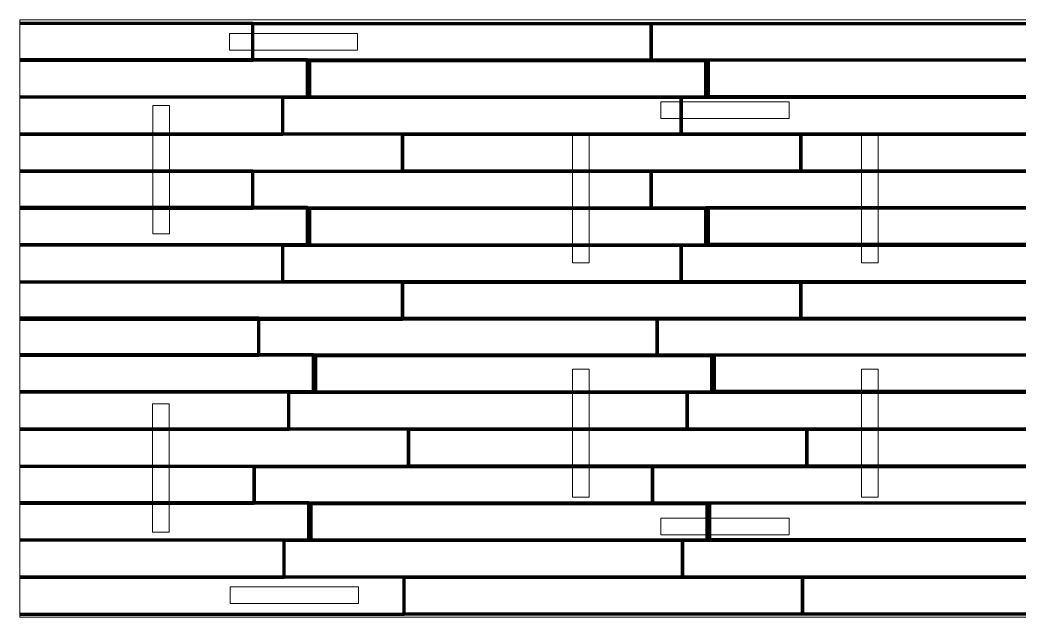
# Model space of a CAD drawing. Header units: millimetres. Extents: x -180 to 180, y -54 to 54.
# Drawn here: x -179.9 to 0, y -53.8 to 53.8 of the extents above; entities that cross this region are included whole.
import ezdxf

# ---------------------------------------------------------------- set-up
doc = ezdxf.new("R2010")
doc.units = ezdxf.units.MM
doc.header["$MEASUREMENT"] = 0
doc.layers.add('Layer 1', color=7, linetype='Continuous')

msp = doc.modelspace()

# ---------------------------------------------------------------- linework, layer by layer
at = {"layer": 'Layer 1', "color": 22, "lineweight": 5}
for points in [[(-142.1747, 48.3552), (-119.0961, 48.3552), (-119.0961, 51.368), (-142.1747, 51.368), (-142.1747, 48.3552)], [(-142.0163, -51.369), (-118.9377, -51.369), (-118.9377, -48.3464), (-142.0163, -48.3464), (-142.0163, -51.369)]]:
    msp.add_lwpolyline(points, close=True, dxfattribs=at)
for points in [[(-179.8809, 53.784), (-179.8809, 53.784), (74.1191, 53.784), (74.1191, 53.784), (74.1191, 53.784), (74.1191, 53.784), (74.1191, -53.784), (74.1191, -53.784), (74.1191, -53.784), (74.1191, -53.784), (-179.8809, -53.784), (-179.8809, -53.784), (-179.8809, -53.784), (-179.8809, -53.784), (-179.8809, 53.784), (-179.8809, 53.784)], [(-152.9294, 38.3536), (-152.9294, 38.3536), (-152.9294, 15.275), (-152.9294, 15.275), (-152.9294, 15.275), (-152.9294, 15.275), (-155.952, 15.275), (-155.952, 15.275), (-155.952, 15.275), (-155.952, 15.275), (-155.952, 38.3536), (-155.952, 38.3536), (-155.952, 38.3536), (-155.952, 38.3536), (-152.9294, 38.3536), (-152.9294, 38.3536)], [(-41.4079, 36.0425), (-41.4079, 36.0425), (-64.4865, 36.0425), (-64.4865, 36.0425), (-64.4865, 36.0425), (-64.4865, 36.0425), (-64.4865, 39.0553), (-64.4865, 39.0553), (-64.4865, 39.0553), (-64.4865, 39.0553), (-41.4079, 39.0553), (-41.4079, 39.0553), (-41.4079, 39.0553), (-41.4079, 39.0553), (-41.4079, 36.0425), (-41.4079, 36.0425)], [(-77.3701, 33.0964), (-77.3701, 33.0964), (-77.3701, 10.0178), (-77.3701, 10.0178), (-77.3701, 10.0178), (-77.3701, 10.0178), (-80.3829, 10.0178), (-80.3829, 10.0178), (-80.3829, 10.0178), (-80.3829, 10.0178), (-80.3829, 33.0964), (-80.3829, 33.0964), (-80.3829, 33.0964), (-80.3829, 33.0964), (-77.3701, 33.0964), (-77.3701, 33.0964)], [(-25.379, 33.0964), (-25.379, 33.0964), (-25.379, 10.0178), (-25.379, 10.0178), (-25.379, 10.0178), (-25.379, 10.0178), (-28.3918, 10.0178), (-28.3918, 10.0178), (-28.3918, 10.0178), (-28.3918, 10.0178), (-28.3918, 33.0964), (-28.3918, 33.0964), (-28.3918, 33.0964), (-28.3918, 33.0964), (-25.379, 33.0964), (-25.379, 33.0964)], [(-77.3701, -9.1233), (-77.3701, -9.1233), (-77.3701, -32.2019), (-77.3701, -32.2019), (-77.3701, -32.2019), (-77.3701, -32.2019), (-80.3829, -32.2019), (-80.3829, -32.2019), (-80.3829, -32.2019), (-80.3829, -32.2019), (-80.3829, -9.1233), (-80.3829, -9.1233), (-80.3829, -9.1233), (-80.3829, -9.1233), (-77.3701, -9.1233), (-77.3701, -9.1233)], [(-25.379, -9.1233), (-25.379, -9.1233), (-25.379, -32.2019), (-25.379, -32.2019), (-25.379, -32.2019), (-25.379, -32.2019), (-28.3918, -32.2019), (-28.3918, -32.2019), (-28.3918, -32.2019), (-28.3918, -32.2019), (-28.3918, -9.1233), (-28.3918, -9.1233), (-28.3918, -9.1233), (-28.3918, -9.1233), (-25.379, -9.1233), (-25.379, -9.1233)], [(-153.009, -15.3874), (-153.009, -15.3874), (-153.009, -38.466), (-153.009, -38.466), (-153.009, -38.466), (-153.009, -38.466), (-156.0316, -38.466), (-156.0316, -38.466), (-156.0316, -38.466), (-156.0316, -38.466), (-156.0316, -15.3874), (-156.0316, -15.3874), (-156.0316, -15.3874), (-156.0316, -15.3874), (-153.009, -15.3874), (-153.009, -15.3874)], [(-41.4079, -38.9813), (-41.4079, -38.9813), (-64.4865, -38.9813), (-64.4865, -38.9813), (-64.4865, -38.9813), (-64.4865, -38.9813), (-64.4865, -35.9685), (-64.4865, -35.9685), (-64.4865, -35.9685), (-64.4865, -35.9685), (-41.4079, -35.9685), (-41.4079, -35.9685), (-41.4079, -35.9685), (-41.4079, -35.9685), (-41.4079, -38.9813), (-41.4079, -38.9813)]]:
    msp.add_open_spline(points, degree=3, knots=[0, 0, 0, 0, 0.25, 0.25, 0.25, 0.25, 0.5, 0.5, 0.5, 0.5, 0.75, 0.75, 0.75, 0.75, 1, 1, 1, 1], dxfattribs=at)
at = {"layer": 'Layer 1', "color": 250, "lineweight": 100}
for points, knots in [([(-179.8809, 46.5323), (-179.8809, 46.5323), (-137.9474, 46.5323), (-137.9474, 46.5323), (-137.9474, 46.5323), (-137.9474, 46.5323), (-137.9474, 53.1752), (-137.9474, 53.1752), (-137.9474, 53.1752), (-137.9474, 53.1752), (-179.8809, 53.1752), (-179.8809, 53.1752)], [0, 0, 0, 0, 0.33333333, 0.33333333, 0.33333333, 0.33333333, 0.66666667, 0.66666667, 0.66666667, 0.66666667, 1, 1, 1, 1]), ([(-137.9318, 46.5323), (-137.9318, 46.5323), (-66.2182, 46.5323), (-66.2182, 46.5323), (-66.2182, 46.5323), (-66.2182, 46.5323), (-66.2182, 53.1752), (-66.2182, 53.1752), (-66.2182, 53.1752), (-66.2182, 53.1752), (-137.9318, 53.1752), (-137.9318, 53.1752), (-137.9318, 53.1752), (-137.9318, 53.1752), (-137.9318, 46.5323), (-137.9318, 46.5323)], [0, 0, 0, 0, 0.25, 0.25, 0.25, 0.25, 0.5, 0.5, 0.5, 0.5, 0.75, 0.75, 0.75, 0.75, 1, 1, 1, 1]), ([(-66.2182, 46.5323), (-66.2182, 46.5323), (5.4953, 46.5323), (5.4953, 46.5323), (5.4953, 46.5323), (5.4953, 46.5323), (5.4953, 53.1752), (5.4953, 53.1752), (5.4953, 53.1752), (5.4953, 53.1752), (-66.2182, 53.1752), (-66.2182, 53.1752), (-66.2182, 53.1752), (-66.2182, 53.1752), (-66.2182, 46.5323), (-66.2182, 46.5323)], [0, 0, 0, 0, 0.25, 0.25, 0.25, 0.25, 0.5, 0.5, 0.5, 0.5, 0.75, 0.75, 0.75, 0.75, 1, 1, 1, 1]), ([(-179.8809, 39.9637), (-179.8809, 39.9637), (-128.107, 39.9637), (-128.107, 39.9637), (-128.107, 39.9637), (-128.107, 39.9637), (-128.107, 46.6065), (-128.107, 46.6065), (-128.107, 46.6065), (-128.107, 46.6065), (-179.8809, 46.6065), (-179.8809, 46.6065)], [0, 0, 0, 0, 0.33333333, 0.33333333, 0.33333333, 0.33333333, 0.66666667, 0.66666667, 0.66666667, 0.66666667, 1, 1, 1, 1]), ([(-127.687, 39.8574), (-127.687, 39.8574), (-55.9734, 39.8574), (-55.9734, 39.8574), (-55.9734, 39.8574), (-55.9734, 39.8574), (-55.9734, 46.5003), (-55.9734, 46.5003), (-55.9734, 46.5003), (-55.9734, 46.5003), (-127.687, 46.5003), (-127.687, 46.5003), (-127.687, 46.5003), (-127.687, 46.5003), (-127.687, 39.8574), (-127.687, 39.8574)], [0, 0, 0, 0, 0.25, 0.25, 0.25, 0.25, 0.5, 0.5, 0.5, 0.5, 0.75, 0.75, 0.75, 0.75, 1, 1, 1, 1]), ([(-56.3778, 39.9637), (-56.3778, 39.9637), (15.3357, 39.9637), (15.3357, 39.9637), (15.3357, 39.9637), (15.3357, 39.9637), (15.3357, 46.6065), (15.3357, 46.6065), (15.3357, 46.6065), (15.3357, 46.6065), (-56.3778, 46.6065), (-56.3778, 46.6065), (-56.3778, 46.6065), (-56.3778, 46.6065), (-56.3778, 39.9637), (-56.3778, 39.9637)], [0, 0, 0, 0, 0.25, 0.25, 0.25, 0.25, 0.5, 0.5, 0.5, 0.5, 0.75, 0.75, 0.75, 0.75, 1, 1, 1, 1]), ([(-179.8809, 33.2145), (-179.8809, 33.2145), (-132.5554, 33.2145), (-132.5554, 33.2145), (-132.5554, 33.2145), (-132.5554, 33.2145), (-132.5554, 39.8574), (-132.5554, 39.8574), (-132.5554, 39.8574), (-132.5554, 39.8574), (-179.8809, 39.8574), (-179.8809, 39.8574)], [0, 0, 0, 0, 0.33333333, 0.33333333, 0.33333333, 0.33333333, 0.66666667, 0.66666667, 0.66666667, 0.66666667, 1, 1, 1, 1]), ([(-132.5398, 33.2145), (-132.5398, 33.2145), (-60.8262, 33.2145), (-60.8262, 33.2145), (-60.8262, 33.2145), (-60.8262, 33.2145), (-60.8262, 39.8574), (-60.8262, 39.8574), (-60.8262, 39.8574), (-60.8262, 39.8574), (-132.5398, 39.8574), (-132.5398, 39.8574), (-132.5398, 39.8574), (-132.5398, 39.8574), (-132.5398, 33.2145), (-132.5398, 33.2145)], [0, 0, 0, 0, 0.25, 0.25, 0.25, 0.25, 0.5, 0.5, 0.5, 0.5, 0.75, 0.75, 0.75, 0.75, 1, 1, 1, 1]), ([(-60.8262, 33.2145), (-60.8262, 33.2145), (10.8873, 33.2145), (10.8873, 33.2145), (10.8873, 33.2145), (10.8873, 33.2145), (10.8873, 39.8574), (10.8873, 39.8574), (10.8873, 39.8574), (10.8873, 39.8574), (-60.8262, 39.8574), (-60.8262, 39.8574), (-60.8262, 39.8574), (-60.8262, 39.8574), (-60.8262, 33.2145), (-60.8262, 33.2145)], [0, 0, 0, 0, 0.25, 0.25, 0.25, 0.25, 0.5, 0.5, 0.5, 0.5, 0.75, 0.75, 0.75, 0.75, 1, 1, 1, 1]), ([(-179.8809, 26.5396), (-179.8809, 26.5396), (-110.9874, 26.5396), (-110.9874, 26.5396), (-110.9874, 26.5396), (-110.9874, 26.5396), (-110.9874, 33.1825), (-110.9874, 33.1825), (-110.9874, 33.1825), (-110.9874, 33.1825), (-179.8809, 33.1825), (-179.8809, 33.1825)], [0, 0, 0, 0, 0.33333333, 0.33333333, 0.33333333, 0.33333333, 0.66666667, 0.66666667, 0.66666667, 0.66666667, 1, 1, 1, 1]), ([(-110.9718, 26.5396), (-110.9718, 26.5396), (-39.2582, 26.5396), (-39.2582, 26.5396), (-39.2582, 26.5396), (-39.2582, 26.5396), (-39.2582, 33.1825), (-39.2582, 33.1825), (-39.2582, 33.1825), (-39.2582, 33.1825), (-110.9718, 33.1825), (-110.9718, 33.1825), (-110.9718, 33.1825), (-110.9718, 33.1825), (-110.9718, 26.5396), (-110.9718, 26.5396)], [0, 0, 0, 0, 0.25, 0.25, 0.25, 0.25, 0.5, 0.5, 0.5, 0.5, 0.75, 0.75, 0.75, 0.75, 1, 1, 1, 1]), ([(-39.2582, 26.5396), (-39.2582, 26.5396), (32.4553, 26.5396), (32.4553, 26.5396), (32.4553, 26.5396), (32.4553, 26.5396), (32.4553, 33.1825), (32.4553, 33.1825), (32.4553, 33.1825), (32.4553, 33.1825), (-39.2582, 33.1825), (-39.2582, 33.1825), (-39.2582, 33.1825), (-39.2582, 33.1825), (-39.2582, 26.5396), (-39.2582, 26.5396)], [0, 0, 0, 0, 0.25, 0.25, 0.25, 0.25, 0.5, 0.5, 0.5, 0.5, 0.75, 0.75, 0.75, 0.75, 1, 1, 1, 1]), ([(-179.8809, 19.8968), (-179.8809, 19.8968), (-137.9474, 19.8968), (-137.9474, 19.8968), (-137.9474, 19.8968), (-137.9474, 19.8968), (-137.9474, 26.5397), (-137.9474, 26.5397), (-137.9474, 26.5397), (-137.9474, 26.5397), (-179.8809, 26.5397), (-179.8809, 26.5397)], [0, 0, 0, 0, 0.33333333, 0.33333333, 0.33333333, 0.33333333, 0.66666667, 0.66666667, 0.66666667, 0.66666667, 1, 1, 1, 1]), ([(-137.9318, 19.8968), (-137.9318, 19.8968), (-66.2182, 19.8968), (-66.2182, 19.8968), (-66.2182, 19.8968), (-66.2182, 19.8968), (-66.2182, 26.5397), (-66.2182, 26.5397), (-66.2182, 26.5397), (-66.2182, 26.5397), (-137.9318, 26.5397), (-137.9318, 26.5397), (-137.9318, 26.5397), (-137.9318, 26.5397), (-137.9318, 19.8968), (-137.9318, 19.8968)], [0, 0, 0, 0, 0.25, 0.25, 0.25, 0.25, 0.5, 0.5, 0.5, 0.5, 0.75, 0.75, 0.75, 0.75, 1, 1, 1, 1]), ([(-66.2182, 19.8968), (-66.2182, 19.8968), (5.4953, 19.8968), (5.4953, 19.8968), (5.4953, 19.8968), (5.4953, 19.8968), (5.4953, 26.5397), (5.4953, 26.5397), (5.4953, 26.5397), (5.4953, 26.5397), (-66.2182, 26.5397), (-66.2182, 26.5397), (-66.2182, 26.5397), (-66.2182, 26.5397), (-66.2182, 19.8968), (-66.2182, 19.8968)], [0, 0, 0, 0, 0.25, 0.25, 0.25, 0.25, 0.5, 0.5, 0.5, 0.5, 0.75, 0.75, 0.75, 0.75, 1, 1, 1, 1]), ([(-179.8809, 13.3283), (-179.8809, 13.3283), (-128.107, 13.3283), (-128.107, 13.3283), (-128.107, 13.3283), (-128.107, 13.3283), (-128.107, 19.9712), (-128.107, 19.9712), (-128.107, 19.9712), (-128.107, 19.9712), (-179.8809, 19.9712), (-179.8809, 19.9712)], [0, 0, 0, 0, 0.33333333, 0.33333333, 0.33333333, 0.33333333, 0.66666667, 0.66666667, 0.66666667, 0.66666667, 1, 1, 1, 1]), ([(-127.687, 13.2219), (-127.687, 13.2219), (-55.9734, 13.2219), (-55.9734, 13.2219), (-55.9734, 13.2219), (-55.9734, 13.2219), (-55.9734, 19.8648), (-55.9734, 19.8648), (-55.9734, 19.8648), (-55.9734, 19.8648), (-127.687, 19.8648), (-127.687, 19.8648), (-127.687, 19.8648), (-127.687, 19.8648), (-127.687, 13.2219), (-127.687, 13.2219)], [0, 0, 0, 0, 0.25, 0.25, 0.25, 0.25, 0.5, 0.5, 0.5, 0.5, 0.75, 0.75, 0.75, 0.75, 1, 1, 1, 1]), ([(-56.3778, 13.3283), (-56.3778, 13.3283), (15.3357, 13.3283), (15.3357, 13.3283), (15.3357, 13.3283), (15.3357, 13.3283), (15.3357, 19.9712), (15.3357, 19.9712), (15.3357, 19.9712), (15.3357, 19.9712), (-56.3778, 19.9712), (-56.3778, 19.9712), (-56.3778, 19.9712), (-56.3778, 19.9712), (-56.3778, 13.3283), (-56.3778, 13.3283)], [0, 0, 0, 0, 0.25, 0.25, 0.25, 0.25, 0.5, 0.5, 0.5, 0.5, 0.75, 0.75, 0.75, 0.75, 1, 1, 1, 1]), ([(-179.8809, 6.579), (-179.8809, 6.579), (-132.5554, 6.579), (-132.5554, 6.579), (-132.5554, 6.579), (-132.5554, 6.579), (-132.5554, 13.2219), (-132.5554, 13.2219), (-132.5554, 13.2219), (-132.5554, 13.2219), (-179.8809, 13.2219), (-179.8809, 13.2219)], [0, 0, 0, 0, 0.33333333, 0.33333333, 0.33333333, 0.33333333, 0.66666667, 0.66666667, 0.66666667, 0.66666667, 1, 1, 1, 1]), ([(-132.5398, 6.579), (-132.5398, 6.579), (-60.8262, 6.579), (-60.8262, 6.579), (-60.8262, 6.579), (-60.8262, 6.579), (-60.8262, 13.2219), (-60.8262, 13.2219), (-60.8262, 13.2219), (-60.8262, 13.2219), (-132.5398, 13.2219), (-132.5398, 13.2219), (-132.5398, 13.2219), (-132.5398, 13.2219), (-132.5398, 6.579), (-132.5398, 6.579)], [0, 0, 0, 0, 0.25, 0.25, 0.25, 0.25, 0.5, 0.5, 0.5, 0.5, 0.75, 0.75, 0.75, 0.75, 1, 1, 1, 1]), ([(-60.8262, 6.579), (-60.8262, 6.579), (10.8873, 6.579), (10.8873, 6.579), (10.8873, 6.579), (10.8873, 6.579), (10.8873, 13.2219), (10.8873, 13.2219), (10.8873, 13.2219), (10.8873, 13.2219), (-60.8262, 13.2219), (-60.8262, 13.2219), (-60.8262, 13.2219), (-60.8262, 13.2219), (-60.8262, 6.579), (-60.8262, 6.579)], [0, 0, 0, 0, 0.25, 0.25, 0.25, 0.25, 0.5, 0.5, 0.5, 0.5, 0.75, 0.75, 0.75, 0.75, 1, 1, 1, 1]), ([(-179.8809, -0.0959), (-179.8809, -0.0959), (-110.9874, -0.0959), (-110.9874, -0.0959), (-110.9874, -0.0959), (-110.9874, -0.0959), (-110.9874, 6.547), (-110.9874, 6.547), (-110.9874, 6.547), (-110.9874, 6.547), (-179.8809, 6.547), (-179.8809, 6.547)], [0, 0, 0, 0, 0.33333333, 0.33333333, 0.33333333, 0.33333333, 0.66666667, 0.66666667, 0.66666667, 0.66666667, 1, 1, 1, 1]), ([(-110.9718, -0.0959), (-110.9718, -0.0959), (-39.2582, -0.0959), (-39.2582, -0.0959), (-39.2582, -0.0959), (-39.2582, -0.0959), (-39.2582, 6.547), (-39.2582, 6.547), (-39.2582, 6.547), (-39.2582, 6.547), (-110.9718, 6.547), (-110.9718, 6.547), (-110.9718, 6.547), (-110.9718, 6.547), (-110.9718, -0.0959), (-110.9718, -0.0959)], [0, 0, 0, 0, 0.25, 0.25, 0.25, 0.25, 0.5, 0.5, 0.5, 0.5, 0.75, 0.75, 0.75, 0.75, 1, 1, 1, 1]), ([(-39.2582, -0.0959), (-39.2582, -0.0959), (32.4553, -0.0959), (32.4553, -0.0959), (32.4553, -0.0959), (32.4553, -0.0959), (32.4553, 6.547), (32.4553, 6.547), (32.4553, 6.547), (32.4553, 6.547), (-39.2582, 6.547), (-39.2582, 6.547), (-39.2582, 6.547), (-39.2582, 6.547), (-39.2582, -0.0959), (-39.2582, -0.0959)], [0, 0, 0, 0, 0.25, 0.25, 0.25, 0.25, 0.5, 0.5, 0.5, 0.5, 0.75, 0.75, 0.75, 0.75, 1, 1, 1, 1]), ([(-179.8809, -6.6107), (-179.8809, -6.6107), (-136.869, -6.6107), (-136.869, -6.6107), (-136.869, -6.6107), (-136.869, -6.6107), (-136.869, 0.032), (-136.869, 0.032), (-136.869, 0.032), (-136.869, 0.032), (-179.8809, 0.032), (-179.8809, 0.032)], [0, 0, 0, 0, 0.33333333, 0.33333333, 0.33333333, 0.33333333, 0.66666667, 0.66666667, 0.66666667, 0.66666667, 1, 1, 1, 1]), ([(-136.8534, -6.6107), (-136.8534, -6.6107), (-65.1398, -6.6107), (-65.1398, -6.6107), (-65.1398, -6.6107), (-65.1398, -6.6107), (-65.1398, 0.032), (-65.1398, 0.032), (-65.1398, 0.032), (-65.1398, 0.032), (-136.8534, 0.032), (-136.8534, 0.032), (-136.8534, 0.032), (-136.8534, 0.032), (-136.8534, -6.6107), (-136.8534, -6.6107)], [0, 0, 0, 0, 0.25, 0.25, 0.25, 0.25, 0.5, 0.5, 0.5, 0.5, 0.75, 0.75, 0.75, 0.75, 1, 1, 1, 1]), ([(-65.1398, -6.6107), (-65.1398, -6.6107), (6.5737, -6.6107), (6.5737, -6.6107), (6.5737, -6.6107), (6.5737, -6.6107), (6.5737, 0.032), (6.5737, 0.032), (6.5737, 0.032), (6.5737, 0.032), (-65.1398, 0.032), (-65.1398, 0.032), (-65.1398, 0.032), (-65.1398, 0.032), (-65.1398, -6.6107), (-65.1398, -6.6107)], [0, 0, 0, 0, 0.25, 0.25, 0.25, 0.25, 0.5, 0.5, 0.5, 0.5, 0.75, 0.75, 0.75, 0.75, 1, 1, 1, 1]), ([(-179.8809, -13.1793), (-179.8809, -13.1793), (-127.0286, -13.1793), (-127.0286, -13.1793), (-127.0286, -13.1793), (-127.0286, -13.1793), (-127.0286, -6.5364), (-127.0286, -6.5364), (-127.0286, -6.5364), (-127.0286, -6.5364), (-179.8809, -6.5364), (-179.8809, -6.5364)], [0, 0, 0, 0, 0.33333333, 0.33333333, 0.33333333, 0.33333333, 0.66666667, 0.66666667, 0.66666667, 0.66666667, 1, 1, 1, 1]), ([(-126.6086, -13.2857), (-126.6086, -13.2857), (-54.895, -13.2857), (-54.895, -13.2857), (-54.895, -13.2857), (-54.895, -13.2857), (-54.895, -6.6428), (-54.895, -6.6428), (-54.895, -6.6428), (-54.895, -6.6428), (-126.6086, -6.6428), (-126.6086, -6.6428), (-126.6086, -6.6428), (-126.6086, -6.6428), (-126.6086, -13.2857), (-126.6086, -13.2857)], [0, 0, 0, 0, 0.25, 0.25, 0.25, 0.25, 0.5, 0.5, 0.5, 0.5, 0.75, 0.75, 0.75, 0.75, 1, 1, 1, 1]), ([(-55.2994, -13.1793), (-55.2994, -13.1793), (16.4141, -13.1793), (16.4141, -13.1793), (16.4141, -13.1793), (16.4141, -13.1793), (16.4141, -6.5364), (16.4141, -6.5364), (16.4141, -6.5364), (16.4141, -6.5364), (-55.2994, -6.5364), (-55.2994, -6.5364), (-55.2994, -6.5364), (-55.2994, -6.5364), (-55.2994, -13.1793), (-55.2994, -13.1793)], [0, 0, 0, 0, 0.25, 0.25, 0.25, 0.25, 0.5, 0.5, 0.5, 0.5, 0.75, 0.75, 0.75, 0.75, 1, 1, 1, 1]), ([(-179.8809, -19.9285), (-179.8809, -19.9285), (-131.477, -19.9285), (-131.477, -19.9285), (-131.477, -19.9285), (-131.477, -19.9285), (-131.477, -13.2857), (-131.477, -13.2857), (-131.477, -13.2857), (-131.477, -13.2857), (-179.8809, -13.2857), (-179.8809, -13.2857)], [0, 0, 0, 0, 0.33333333, 0.33333333, 0.33333333, 0.33333333, 0.66666667, 0.66666667, 0.66666667, 0.66666667, 1, 1, 1, 1]), ([(-131.4614, -19.9285), (-131.4614, -19.9285), (-59.7478, -19.9285), (-59.7478, -19.9285), (-59.7478, -19.9285), (-59.7478, -19.9285), (-59.7478, -13.2857), (-59.7478, -13.2857), (-59.7478, -13.2857), (-59.7478, -13.2857), (-131.4614, -13.2857), (-131.4614, -13.2857), (-131.4614, -13.2857), (-131.4614, -13.2857), (-131.4614, -19.9285), (-131.4614, -19.9285)], [0, 0, 0, 0, 0.25, 0.25, 0.25, 0.25, 0.5, 0.5, 0.5, 0.5, 0.75, 0.75, 0.75, 0.75, 1, 1, 1, 1]), ([(-59.7478, -19.9285), (-59.7478, -19.9285), (11.9657, -19.9285), (11.9657, -19.9285), (11.9657, -19.9285), (11.9657, -19.9285), (11.9657, -13.2857), (11.9657, -13.2857), (11.9657, -13.2857), (11.9657, -13.2857), (-59.7478, -13.2857), (-59.7478, -13.2857), (-59.7478, -13.2857), (-59.7478, -13.2857), (-59.7478, -19.9285), (-59.7478, -19.9285)], [0, 0, 0, 0, 0.25, 0.25, 0.25, 0.25, 0.5, 0.5, 0.5, 0.5, 0.75, 0.75, 0.75, 0.75, 1, 1, 1, 1]), ([(-179.8809, -26.6035), (-179.8809, -26.6035), (-109.909, -26.6035), (-109.909, -26.6035), (-109.909, -26.6035), (-109.909, -26.6035), (-109.909, -19.9606), (-109.909, -19.9606), (-109.909, -19.9606), (-109.909, -19.9606), (-179.8809, -19.9606), (-179.8809, -19.9606)], [0, 0, 0, 0, 0.33333333, 0.33333333, 0.33333333, 0.33333333, 0.66666667, 0.66666667, 0.66666667, 0.66666667, 1, 1, 1, 1]), ([(-109.8934, -26.6035), (-109.8934, -26.6035), (-38.1798, -26.6035), (-38.1798, -26.6035), (-38.1798, -26.6035), (-38.1798, -26.6035), (-38.1798, -19.9606), (-38.1798, -19.9606), (-38.1798, -19.9606), (-38.1798, -19.9606), (-109.8934, -19.9606), (-109.8934, -19.9606), (-109.8934, -19.9606), (-109.8934, -19.9606), (-109.8934, -26.6035), (-109.8934, -26.6035)], [0, 0, 0, 0, 0.25, 0.25, 0.25, 0.25, 0.5, 0.5, 0.5, 0.5, 0.75, 0.75, 0.75, 0.75, 1, 1, 1, 1]), ([(-38.1798, -26.6035), (-38.1798, -26.6035), (33.5337, -26.6035), (33.5337, -26.6035), (33.5337, -26.6035), (33.5337, -26.6035), (33.5337, -19.9606), (33.5337, -19.9606), (33.5337, -19.9606), (33.5337, -19.9606), (-38.1798, -19.9606), (-38.1798, -19.9606), (-38.1798, -19.9606), (-38.1798, -19.9606), (-38.1798, -26.6035), (-38.1798, -26.6035)], [0, 0, 0, 0, 0.25, 0.25, 0.25, 0.25, 0.5, 0.5, 0.5, 0.5, 0.75, 0.75, 0.75, 0.75, 1, 1, 1, 1]), ([(-179.8809, -33.2783), (-179.8809, -33.2783), (-137.6934, -33.2783), (-137.6934, -33.2783), (-137.6934, -33.2783), (-137.6934, -33.2783), (-137.6934, -26.6354), (-137.6934, -26.6354), (-137.6934, -26.6354), (-137.6934, -26.6354), (-179.8809, -26.6354), (-179.8809, -26.6354)], [0, 0, 0, 0, 0.33333333, 0.33333333, 0.33333333, 0.33333333, 0.66666667, 0.66666667, 0.66666667, 0.66666667, 1, 1, 1, 1]), ([(-137.6778, -33.2783), (-137.6778, -33.2783), (-65.9642, -33.2783), (-65.9642, -33.2783), (-65.9642, -33.2783), (-65.9642, -33.2783), (-65.9642, -26.6354), (-65.9642, -26.6354), (-65.9642, -26.6354), (-65.9642, -26.6354), (-137.6778, -26.6354), (-137.6778, -26.6354), (-137.6778, -26.6354), (-137.6778, -26.6354), (-137.6778, -33.2783), (-137.6778, -33.2783)], [0, 0, 0, 0, 0.25, 0.25, 0.25, 0.25, 0.5, 0.5, 0.5, 0.5, 0.75, 0.75, 0.75, 0.75, 1, 1, 1, 1]), ([(-65.9642, -33.2783), (-65.9642, -33.2783), (5.7493, -33.2783), (5.7493, -33.2783), (5.7493, -33.2783), (5.7493, -33.2783), (5.7493, -26.6354), (5.7493, -26.6354), (5.7493, -26.6354), (5.7493, -26.6354), (-65.9642, -26.6354), (-65.9642, -26.6354), (-65.9642, -26.6354), (-65.9642, -26.6354), (-65.9642, -33.2783), (-65.9642, -33.2783)], [0, 0, 0, 0, 0.25, 0.25, 0.25, 0.25, 0.5, 0.5, 0.5, 0.5, 0.75, 0.75, 0.75, 0.75, 1, 1, 1, 1]), ([(-179.8809, -39.8468), (-179.8809, -39.8468), (-127.853, -39.8468), (-127.853, -39.8468), (-127.853, -39.8468), (-127.853, -39.8468), (-127.853, -33.2039), (-127.853, -33.2039), (-127.853, -33.2039), (-127.853, -33.2039), (-179.8809, -33.2039), (-179.8809, -33.2039)], [0, 0, 0, 0, 0.33333333, 0.33333333, 0.33333333, 0.33333333, 0.66666667, 0.66666667, 0.66666667, 0.66666667, 1, 1, 1, 1]), ([(-127.433, -39.9532), (-127.433, -39.9532), (-55.7194, -39.9532), (-55.7194, -39.9532), (-55.7194, -39.9532), (-55.7194, -39.9532), (-55.7194, -33.3103), (-55.7194, -33.3103), (-55.7194, -33.3103), (-55.7194, -33.3103), (-127.433, -33.3103), (-127.433, -33.3103), (-127.433, -33.3103), (-127.433, -33.3103), (-127.433, -39.9532), (-127.433, -39.9532)], [0, 0, 0, 0, 0.25, 0.25, 0.25, 0.25, 0.5, 0.5, 0.5, 0.5, 0.75, 0.75, 0.75, 0.75, 1, 1, 1, 1]), ([(-56.1238, -39.8468), (-56.1238, -39.8468), (15.5897, -39.8468), (15.5897, -39.8468), (15.5897, -39.8468), (15.5897, -39.8468), (15.5897, -33.2039), (15.5897, -33.2039), (15.5897, -33.2039), (15.5897, -33.2039), (-56.1238, -33.2039), (-56.1238, -33.2039), (-56.1238, -33.2039), (-56.1238, -33.2039), (-56.1238, -39.8468), (-56.1238, -39.8468)], [0, 0, 0, 0, 0.25, 0.25, 0.25, 0.25, 0.5, 0.5, 0.5, 0.5, 0.75, 0.75, 0.75, 0.75, 1, 1, 1, 1]), ([(-179.8809, -46.5961), (-179.8809, -46.5961), (-132.3014, -46.5961), (-132.3014, -46.5961), (-132.3014, -46.5961), (-132.3014, -46.5961), (-132.3014, -39.9532), (-132.3014, -39.9532), (-132.3014, -39.9532), (-132.3014, -39.9532), (-179.8809, -39.9532), (-179.8809, -39.9532)], [0, 0, 0, 0, 0.33333333, 0.33333333, 0.33333333, 0.33333333, 0.66666667, 0.66666667, 0.66666667, 0.66666667, 1, 1, 1, 1]), ([(-132.2858, -46.5961), (-132.2858, -46.5961), (-60.5722, -46.5961), (-60.5722, -46.5961), (-60.5722, -46.5961), (-60.5722, -46.5961), (-60.5722, -39.9532), (-60.5722, -39.9532), (-60.5722, -39.9532), (-60.5722, -39.9532), (-132.2858, -39.9532), (-132.2858, -39.9532), (-132.2858, -39.9532), (-132.2858, -39.9532), (-132.2858, -46.5961), (-132.2858, -46.5961)], [0, 0, 0, 0, 0.25, 0.25, 0.25, 0.25, 0.5, 0.5, 0.5, 0.5, 0.75, 0.75, 0.75, 0.75, 1, 1, 1, 1]), ([(-60.5722, -46.5961), (-60.5722, -46.5961), (11.1413, -46.5961), (11.1413, -46.5961), (11.1413, -46.5961), (11.1413, -46.5961), (11.1413, -39.9532), (11.1413, -39.9532), (11.1413, -39.9532), (11.1413, -39.9532), (-60.5722, -39.9532), (-60.5722, -39.9532), (-60.5722, -39.9532), (-60.5722, -39.9532), (-60.5722, -46.5961), (-60.5722, -46.5961)], [0, 0, 0, 0, 0.25, 0.25, 0.25, 0.25, 0.5, 0.5, 0.5, 0.5, 0.75, 0.75, 0.75, 0.75, 1, 1, 1, 1]), ([(-179.8809, -53.271), (-179.8809, -53.271), (-110.7334, -53.271), (-110.7334, -53.271), (-110.7334, -53.271), (-110.7334, -53.271), (-110.7334, -46.6281), (-110.7334, -46.6281), (-110.7334, -46.6281), (-110.7334, -46.6281), (-179.8809, -46.6281), (-179.8809, -46.6281)], [0, 0, 0, 0, 0.33333333, 0.33333333, 0.33333333, 0.33333333, 0.66666667, 0.66666667, 0.66666667, 0.66666667, 1, 1, 1, 1]), ([(-110.7178, -53.271), (-110.7178, -53.271), (-39.0042, -53.271), (-39.0042, -53.271), (-39.0042, -53.271), (-39.0042, -53.271), (-39.0042, -46.6281), (-39.0042, -46.6281), (-39.0042, -46.6281), (-39.0042, -46.6281), (-110.7178, -46.6281), (-110.7178, -46.6281), (-110.7178, -46.6281), (-110.7178, -46.6281), (-110.7178, -53.271), (-110.7178, -53.271)], [0, 0, 0, 0, 0.25, 0.25, 0.25, 0.25, 0.5, 0.5, 0.5, 0.5, 0.75, 0.75, 0.75, 0.75, 1, 1, 1, 1]), ([(-39.0042, -53.271), (-39.0042, -53.271), (32.7093, -53.271), (32.7093, -53.271), (32.7093, -53.271), (32.7093, -53.271), (32.7093, -46.6281), (32.7093, -46.6281), (32.7093, -46.6281), (32.7093, -46.6281), (-39.0042, -46.6281), (-39.0042, -46.6281), (-39.0042, -46.6281), (-39.0042, -46.6281), (-39.0042, -53.271), (-39.0042, -53.271)], [0, 0, 0, 0, 0.25, 0.25, 0.25, 0.25, 0.5, 0.5, 0.5, 0.5, 0.75, 0.75, 0.75, 0.75, 1, 1, 1, 1])]:
    msp.add_open_spline(points, degree=3, knots=knots, dxfattribs=at)

doc.saveas('drawing.dxf')
